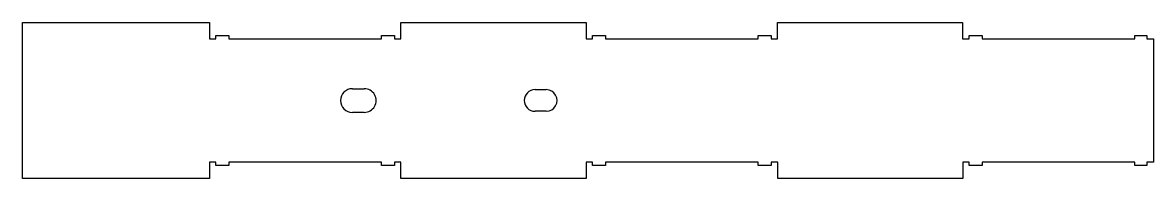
# Model space of a CAD drawing. Header units: inches. Extents: x 0 to 43.5, y 0 to 6.
import ezdxf

# ---------------------------------------------------------------- set-up
doc = ezdxf.new("R2010")
doc.units = ezdxf.units.IN
doc.header["$MEASUREMENT"] = 0
doc.layers.add('CUT', color=7, linetype='Continuous')

msp = doc.modelspace()

# ---------------------------------------------------------------- linework, layer by layer
at = {"layer": 'CUT'}
for p, q in [((0, 0), (0, 6)), ((0, 6), (7.187, 6)), ((7.187, 6), (7.187, 5.375)), ((14.563, 5.375), (14.563, 6)), ((14.563, 6), (21.688, 6)), ((21.688, 6), (21.688, 5.375)), ((29.062, 5.375), (29.062, 6)), ((29.062, 6), (36.18, 6)), ((36.18, 6), (36.18, 5.375)), ((7.187, 5.375), (7.437, 5.375)), ((7.437, 5.375), (7.437, 5.499)), ((7.437, 5.499), (7.937, 5.499)), ((7.937, 5.499), (7.937, 5.375)), ((7.937, 5.375), (13.812, 5.375)), ((13.812, 5.375), (13.812, 5.499)), ((13.812, 5.499), (14.313, 5.499)), ((14.313, 5.499), (14.313, 5.375)), ((14.313, 5.375), (14.563, 5.375)), ((21.688, 5.375), (21.938, 5.375)), ((21.938, 5.375), (21.938, 5.499)), ((21.938, 5.499), (22.435, 5.499)), ((22.435, 5.499), (22.435, 5.375)), ((22.435, 5.375), (28.313, 5.375)), ((28.313, 5.375), (28.313, 5.499)), ((28.313, 5.499), (28.812, 5.499)), ((28.812, 5.499), (28.812, 5.375)), ((28.812, 5.375), (29.062, 5.375)), ((36.18, 5.375), (36.43, 5.375)), ((36.43, 5.375), (36.43, 5.499)), ((36.43, 5.499), (36.937, 5.499)), ((36.937, 5.499), (36.937, 5.375)), ((36.937, 5.375), (42.812, 5.375)), ((42.812, 5.499), (43.274, 5.499)), ((42.812, 5.375), (42.812, 5.499)), ((43.274, 5.499), (43.274, 5.375)), ((43.274, 5.375), (43.524, 5.375)), ((43.524, 5.375), (43.524, 0.625)), ((12.692, 3.454), (13.151, 3.454)), ((19.722, 3.418), (20.156, 3.418)), ((13.151, 2.542), (12.692, 2.542)), ((20.156, 2.583), (19.722, 2.583)), ((7.437, 0.625), (7.187, 0.625)), ((7.187, 0.625), (7.187, 0)), ((7.437, 0.501), (7.437, 0.625)), ((7.937, 0.501), (7.437, 0.501)), ((7.937, 0.625), (7.937, 0.501)), ((13.812, 0.625), (7.937, 0.625)), ((13.812, 0.501), (13.812, 0.625)), ((14.312, 0.501), (13.812, 0.501)), ((14.312, 0.625), (14.312, 0.501)), ((14.562, 0.625), (14.312, 0.625)), ((14.562, 0), (14.562, 0.625)), ((21.687, 0.625), (21.687, 0)), ((21.937, 0.625), (21.687, 0.625)), ((21.937, 0.501), (21.937, 0.625)), ((22.438, 0.501), (21.937, 0.501)), ((22.438, 0.625), (22.438, 0.501)), ((28.313, 0.625), (22.438, 0.625)), ((28.313, 0.501), (28.313, 0.625)), ((28.813, 0.501), (28.313, 0.501)), ((28.813, 0.625), (28.813, 0.501)), ((29.063, 0.625), (28.813, 0.625)), ((29.063, 0), (29.063, 0.625)), ((36.188, 0.625), (36.188, 0)), ((36.438, 0.625), (36.188, 0.625)), ((36.438, 0.501), (36.438, 0.625)), ((36.937, 0.501), (36.438, 0.501)), ((36.937, 0.625), (36.937, 0.501)), ((42.812, 0.625), (36.937, 0.625)), ((42.812, 0.501), (42.812, 0.625)), ((43.274, 0.501), (42.812, 0.501)), ((43.274, 0.625), (43.274, 0.501)), ((43.524, 0.625), (43.274, 0.625)), ((7.187, 0), (0, 0)), ((21.687, 0), (14.562, 0)), ((36.188, 0), (29.063, 0))]:
    msp.add_line(p, q, dxfattribs=at)
for centre, major_axis, start_param, end_param in [((12.692, 2.998), (0, 0.456), -6.283185, -3.141593), ((13.151, 2.998), (0, 0.456), -3.141593, 0), ((19.722, 3.001), (0, 0.417), -6.283185, -3.141593), ((20.156, 3.001), (0, 0.417), -3.141593, 0)]:
    msp.add_ellipse(centre, major_axis=major_axis, ratio=1, start_param=start_param, end_param=end_param, dxfattribs=at)

doc.saveas('drawing.dxf')
